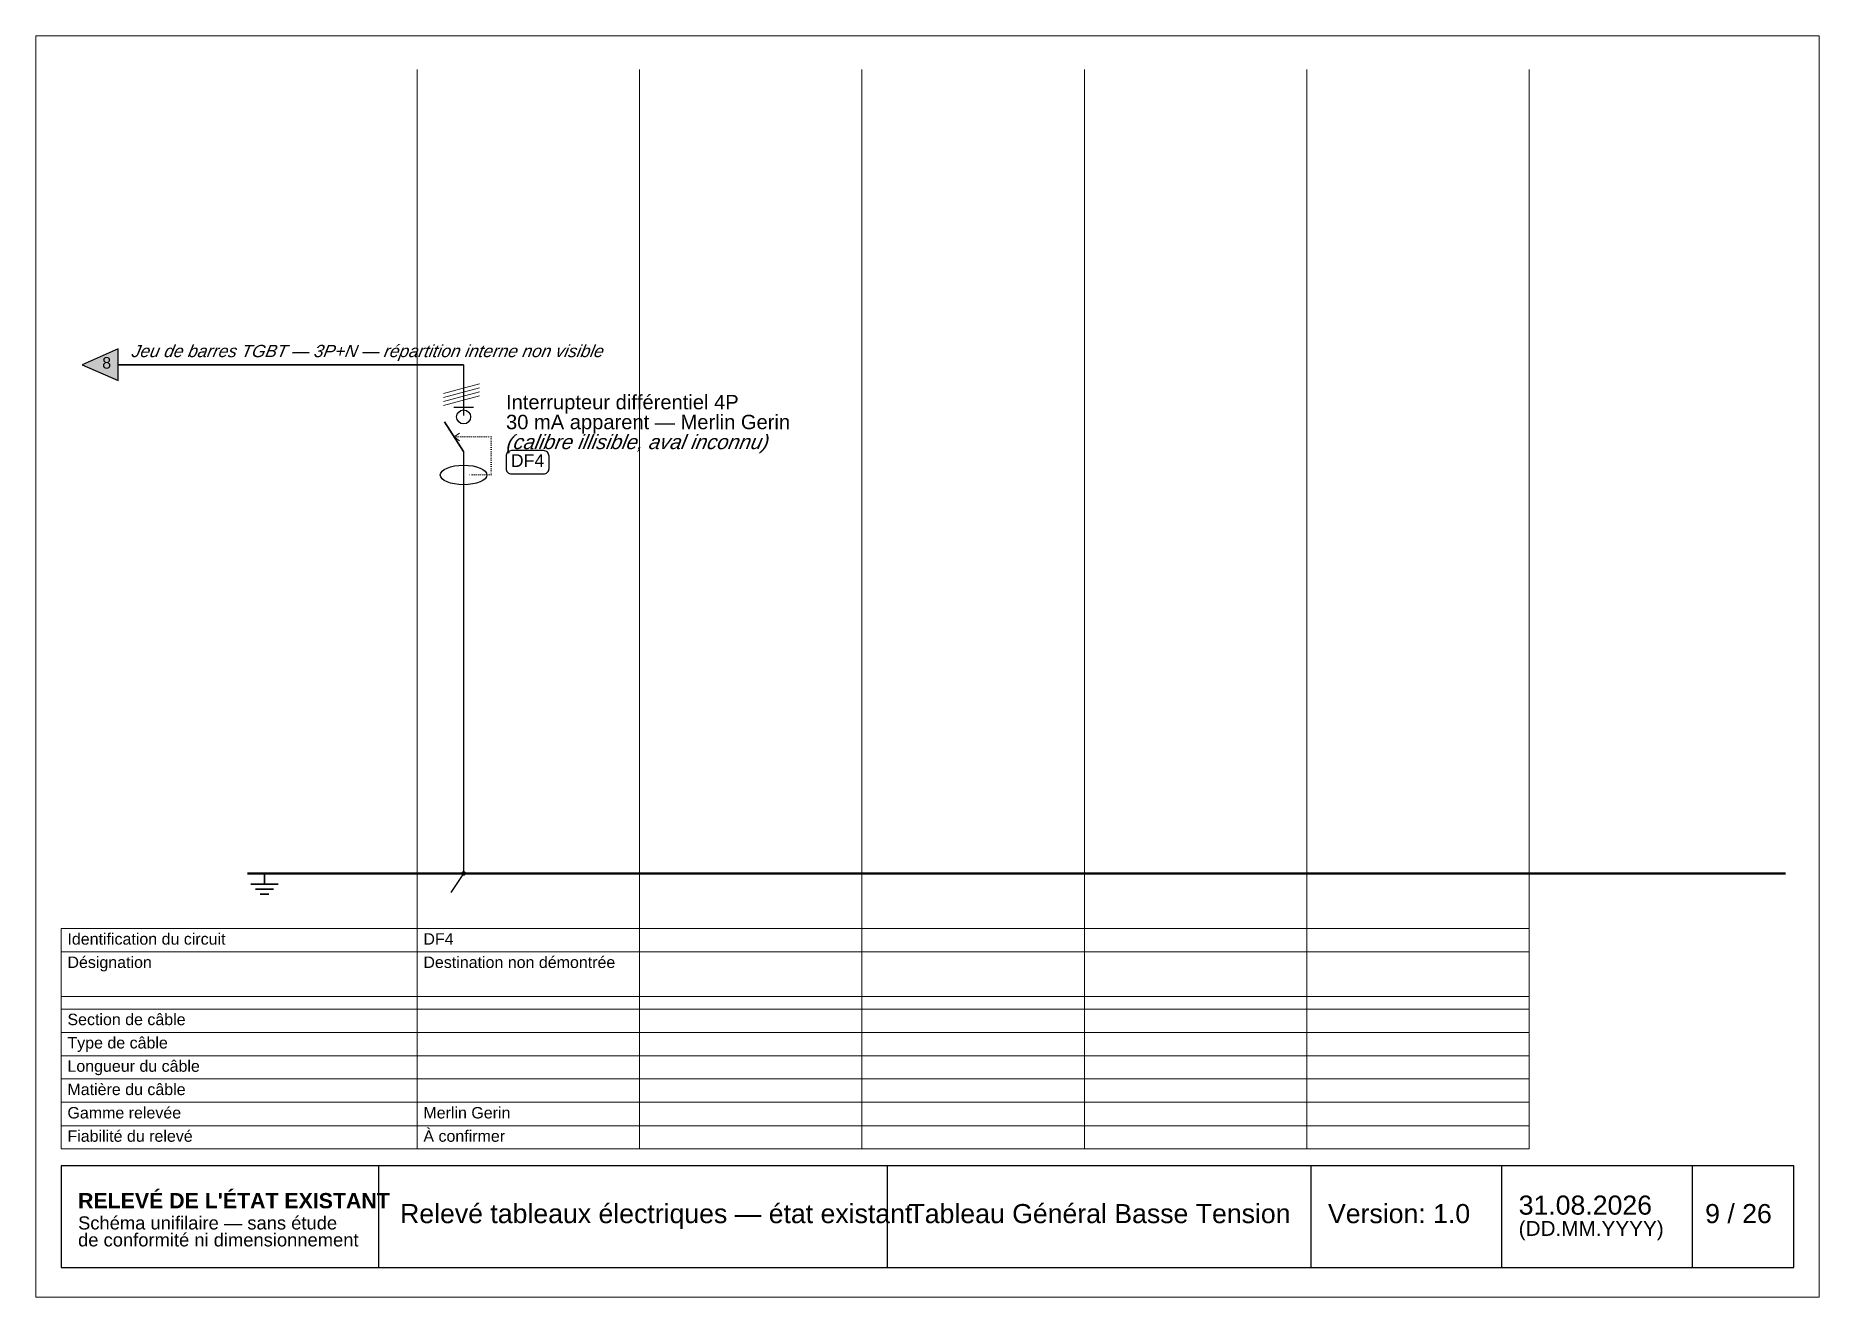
# Paper-space layout '09 - F09 TGBT (7-7)' of a CAD drawing. Header units: millimetres. Extents: x 0 to 297, y 0 to 210.
# The model-space entities are those that its viewports show. They can reach past a viewport. Long polylines and large blocks are cut down to what shows.
import ezdxf
from ezdxf.enums import TextEntityAlignment as Align

# ---------------------------------------------------------------- set-up
doc = ezdxf.new("R2010")
doc.units = ezdxf.units.MM
doc.header["$LTSCALE"] = 0.5
doc.linetypes.add('DASHED', pattern=[1.524, 1.27, -0.254])
doc.linetypes.add('DOT', pattern=[0.508, 0, -0.508])
for name, color, linetype, lineweight in [('RENVOIS_FOLIO', 5, 'CONTINUOUS', 25), ('SCHEMA', 7, 'CONTINUOUS', 35), ('SYMBOLES', 7, 'CONTINUOUS', 25), ('TERRE', 3, 'CONTINUOUS', 50), ('TEXTE', 7, 'CONTINUOUS', 13), ('TEXTE_A_CONFIRMER', 1, 'CONTINUOUS', 13), ('TRAME', 253, 'CONTINUOUS', 9)]:
    doc.layers.add(name, color=color, linetype=linetype, lineweight=lineweight)
doc.styles.add('SCHEMA', font='arial.ttf')
doc.styles.add('SCHEMA_GRAS', font='arialbd.ttf')
doc.styles.add('SCHEMA_ITAL', font='ariali.ttf')

msp = doc.modelspace()

# ---------------------------------------------------------------- hatches: boundary and pattern name
at = {"layer": 'RENVOIS_FOLIO'}
msp.add_hatch(color=7, dxfattribs=at).paths.add_polyline_path([(1281.76, -72.13), (1275.76, -74.78), (1281.76, -77.42)])
at = {"layer": 'SCHEMA'}
h = msp.add_hatch(color=7, dxfattribs=at)
edge = h.paths.add_edge_path()
edge.add_arc((1339.26, -159.44), 0.388, 0, 360)

# ---------------------------------------------------------------- linework, layer by layer
at = {"layer": 'RENVOIS_FOLIO'}
msp.add_lwpolyline([(1281.76, -72.13), (1275.76, -74.78), (1281.76, -77.42)], close=True, dxfattribs=at)
at = {"layer": 'SCHEMA', "lineweight": 35}
for p, q in [((1281.76, -74.78), (1339.26, -74.78)), ((1336.09, -84.3), (1339.26, -89.24)), ((1306.1, -159.44), (1306.1, -161.21)), ((1303.81, -161.21), (1308.39, -161.21)), ((1304.62, -162.06), (1307.58, -162.06)), ((1305.39, -162.9), (1306.81, -162.9))]:
    msp.add_line(p, q, dxfattribs=at)
at = {"layer": 'SCHEMA', "lineweight": 30}
for p, q in [((1339.26, -74.78), (1339.26, -83.24)), ((1337.64, -81.83), (1340.88, -81.83)), ((1339.26, -89.24), (1339.26, -159.44)), ((1339.26, -159.44), (1337.14, -162.62))]:
    msp.add_line(p, q, dxfattribs=at)
msp.add_circle((1339.26, -83.46), 1.16, dxfattribs=at)
msp.add_ellipse((1339.26, -93.12), major_axis=(3.88, 0), ratio=0.418182, dxfattribs=at)
at = {"layer": 'SYMBOLES', "lineweight": 20}
for p, q in [((1335.91, -79.54), (1341.91, -77.95)), ((1335.91, -80.21), (1341.91, -78.62)), ((1335.91, -80.88), (1341.91, -79.29)), ((1335.91, -81.55), (1341.91, -79.96)), ((1337.71, -86.77), (1338.56, -86.14)), ((1337.71, -86.77), (1338.56, -87.41))]:
    msp.add_line(p, q, dxfattribs=at)
at = {"layer": 'SYMBOLES', "linetype": 'DOT', "lineweight": 20}
for p, q in [((1337.71, -86.77), (1343.85, -86.77)), ((1343.85, -86.77), (1343.85, -93.12)), ((1343.85, -93.12), (1339.97, -93.12))]:
    msp.add_line(p, q, dxfattribs=at)
at = {"layer": 'SYMBOLES', "lineweight": 15}
for p, q in [((1272.23, -168.62), (1516.71, -168.62)), ((1272.23, -205.31), (1272.23, -168.62)), ((1331.5, -205.31), (1331.5, -168.62)), ((1368.54, -205.31), (1368.54, -168.62)), ((1405.58, -205.31), (1405.58, -168.62)), ((1442.62, -205.31), (1442.62, -168.62)), ((1479.67, -205.31), (1479.67, -168.62)), ((1516.71, -205.31), (1516.71, -168.62)), ((1272.23, -172.5), (1516.71, -172.5)), ((1272.23, -179.91), (1516.71, -179.91)), ((1272.23, -182.02), (1516.71, -182.02)), ((1272.23, -185.9), (1516.71, -185.9)), ((1272.23, -189.78), (1516.71, -189.78)), ((1272.23, -193.66), (1516.71, -193.66)), ((1272.23, -197.54), (1516.71, -197.54)), ((1272.23, -201.43), (1516.71, -201.43)), ((1272.23, -205.31), (1516.71, -205.31))]:
    msp.add_line(p, q, dxfattribs=at)
at = {"layer": 'SYMBOLES', "lineweight": 25}
for p, q in [((1325.15, -225.06), (1325.15, -208.13)), ((1409.82, -225.06), (1409.82, -208.13)), ((1480.37, -225.06), (1480.37, -208.13)), ((1512.12, -225.06), (1512.12, -208.13)), ((1543.87, -225.06), (1543.87, -208.13))]:
    msp.add_line(p, q, dxfattribs=at)
msp.add_lwpolyline([(1347.23, -92.95), (1352.57, -92.95, 0.414214), (1353.49, -92.03), (1353.49, -89.98, 0.414214), (1352.57, -89.07), (1347.23, -89.07, 0.414214), (1346.32, -89.98), (1346.32, -92.03, 0.414214)], format="xyb", close=True, dxfattribs=at)
msp.add_lwpolyline([(1272.23, -225.06), (1560.77, -225.06), (1560.77, -208.13), (1272.23, -208.13)], close=True, dxfattribs=at)
at = {"layer": 'TERRE', "color": 3}
msp.add_line((1303.28, -159.44), (1559.36, -159.44), dxfattribs=at)
at = {"layer": 'TERRE', "color": 2, "linetype": 'DASHED'}
msp.add_line((1304.69, -159.44), (1559.36, -159.44), dxfattribs=at)
at = {"layer": 'TRAME'}
for p, q in [((1331.5, -205.31), (1331.5, -25.64)), ((1368.54, -205.31), (1368.54, -25.64)), ((1405.58, -205.31), (1405.58, -25.64)), ((1442.62, -205.31), (1442.62, -25.64)), ((1479.67, -205.31), (1479.67, -25.64)), ((1516.71, -205.31), (1516.71, -25.64))]:
    msp.add_line(p, q, dxfattribs=at)

# ---------------------------------------------------------------- texts
at = {"layer": 'TEXTE', "style": 'SCHEMA'}
for s, height, p in [('8', 1.91, (1279.82, -75.41)), ('DF4', 2.117, (1349.9, -91.78))]:
    msp.add_text(s, height=height, dxfattribs=at).set_placement(p, align=Align.CENTER)
at = {"layer": 'TEXTE', "style": 'SCHEMA_ITAL', "oblique": 12}
msp.add_text('Jeu de barres TGBT — 3P+N — répartition interne non visible', height=2.0461, dxfattribs=at).set_placement((1283.88, -73.51))
at = {"layer": 'TEXTE'}
for s, height, style, p in [('Interrupteur différentiel 4P', 2.3989, 'SCHEMA', (1346.32, -82.19)), ('30 mA apparent — Merlin Gerin', 2.3989, 'SCHEMA', (1346.32, -85.5)), ('Identification du circuit', 1.905, 'SCHEMA', (1273.29, -171.3)), ('DF4', 1.905, 'SCHEMA', (1332.56, -171.3)), ('Désignation', 1.905, 'SCHEMA', (1273.29, -175.18)), ('Destination non démontrée', 1.905, 'SCHEMA', (1332.56, -175.18)), ('Section de câble', 1.905, 'SCHEMA', (1273.29, -184.7)), ('Type de câble', 1.905, 'SCHEMA', (1273.29, -188.58)), ('Longueur du câble', 1.905, 'SCHEMA', (1273.29, -192.46)), ('Matière du câble', 1.905, 'SCHEMA', (1273.29, -196.34)), ('Gamme relevée', 1.905, 'SCHEMA', (1273.29, -200.23)), ('Merlin Gerin', 1.905, 'SCHEMA', (1332.56, -200.23)), ('Fiabilité du relevé', 1.905, 'SCHEMA', (1273.29, -204.11)), ("RELEVÉ DE L'ÉTAT EXISTANT", 2.54, 'SCHEMA_GRAS', (1275.06, -215.18)), ('31.08.2026', 3.175, 'SCHEMA', (1514.94, -216.24)), ('Schéma unifilaire — sans étude', 2.1872, 'SCHEMA', (1275.06, -218.71)), ('Relevé tableaux électriques — état existant', 3.175, 'SCHEMA', (1328.68, -217.65)), ('Tableau Général Basse Tension', 3.175, 'SCHEMA', (1413.34, -217.65)), ('Version: 1.0', 3.175, 'SCHEMA', (1483.19, -217.65)), ('9 / 26', 3.175, 'SCHEMA', (1545.99, -217.65)), ('de conformité ni dimensionnement', 2.1872, 'SCHEMA', (1275.06, -221.53)), ('(DD.MM.YYYY)', 2.4694, 'SCHEMA', (1514.94, -219.77))]:
    msp.add_text(s, height=height, dxfattribs=dict(at, style=style)).set_placement(p)
at = {"layer": 'TEXTE_A_CONFIRMER', "style": 'SCHEMA_ITAL', "oblique": 12}
msp.add_text('(calibre illisible, aval inconnu)', height=2.3989, dxfattribs=at).set_placement((1346.32, -88.82))
at = {"layer": 'TEXTE_A_CONFIRMER', "style": 'SCHEMA'}
msp.add_text('À confirmer', height=1.905, dxfattribs=at).set_placement((1332.56, -204.11))

psp = doc.layouts.new('09 - F09 TGBT (7-7)')

# ---------------------------------------------------------------- viewports
at = {"layer": 'VIEWPORTS'}
psp.add_viewport(center=(148.5, 105), size=(297, 210), view_center_point=(1416.5, -125), view_height=210, dxfattribs=at)

doc.saveas('drawing.dxf')
